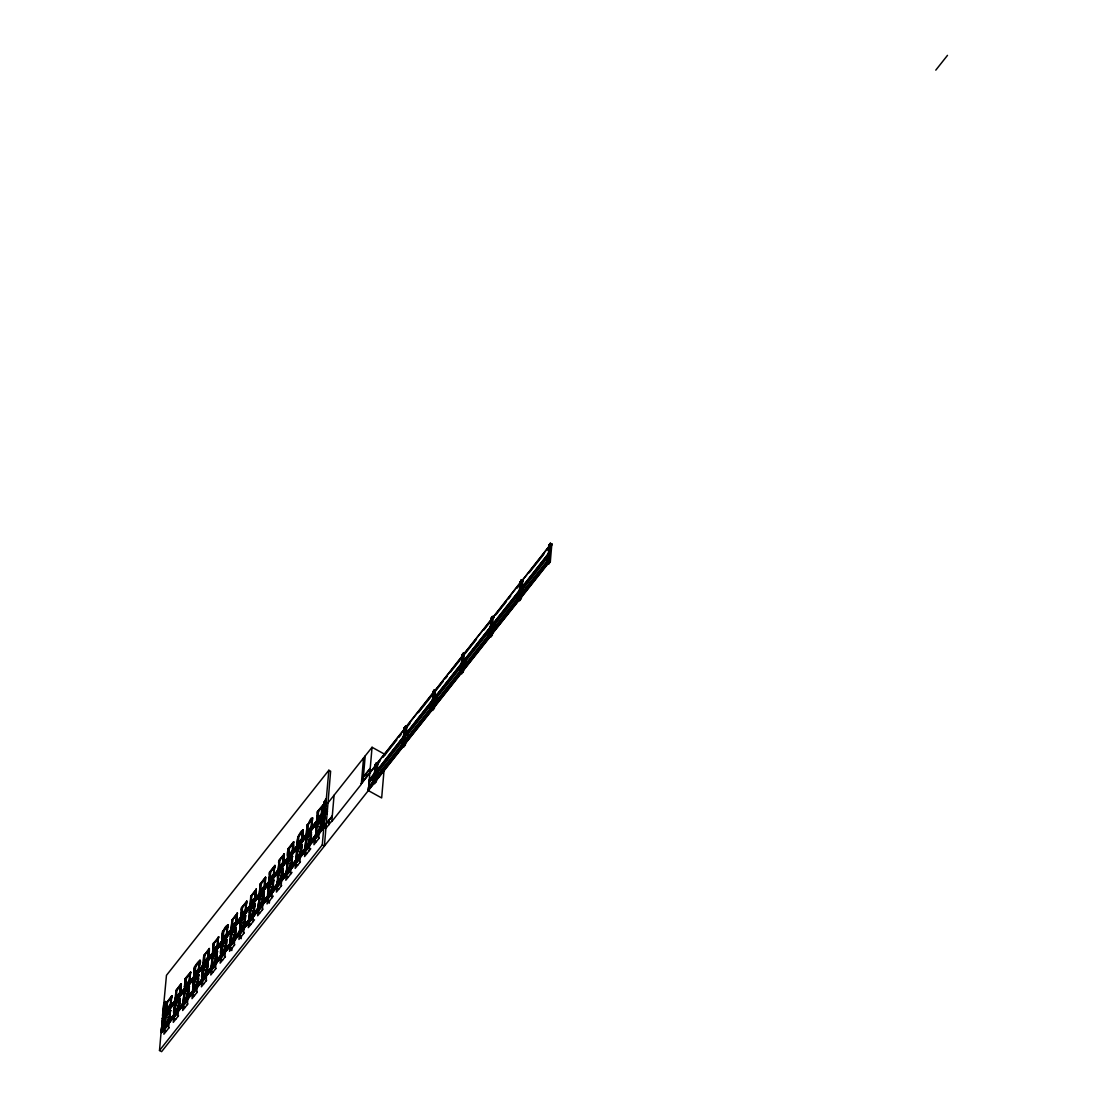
<?xml version="1.0" encoding="UTF-8"?>
<svg xmlns="http://www.w3.org/2000/svg" width="1107" height="1107" viewBox="0 0 1107 1107"><rect width="100%" height="100%" fill="white"/><g stroke="black" fill="none" stroke-linecap="round" stroke-linejoin="round"><path stroke-width="1.5" d="M325.181 812.649L162.508 1018.315L161.484 1030.188L323.756 824.77L326.136 825.822M327.312 811.611L325.167 810.116L162.604 1016.24L325.693 810.407M374.028 783.396L161.608 1051.65L159.505 1050.488L161.027 1032.762L324.143 827.15L312.174 842.455M331.865 820.827L325.901 828.354L326.247 825.836L323.936 824.563L161.442 1030.728M325.845 826.971L324.06 825.988L161.428 1030.908L324.088 824.687M327.16 811.639L327.077 812.524L325.292 811.542L162.66 1016.461L325.32 810.255M163.725 1007.204L165.344 1004.686L165.621 1001.503L163.739 1003.869L162.466 1015.603M161.235 1032.499C159.325 1031.212 164.985 1017.208 163.559 1025.525L161.94 1028.029M162.037 1026.964C165.068 1021.18 163.864 1029.067 161.857 1029.095M162.12 1025.898L164.279 1020.35L162.134 1022.564L163.006 1012.379L164.888 1010.013L164.874 1013.348L164.708 1012.144L163.089 1014.649M162.314 1023.781L164.459 1018.219L162.577 1020.585M162.494 1021.65L164.099 1019.132L164.376 1015.949L162.674 1019.519M163.186 1013.583L165.33 1008.02L163.199 1010.248L166.465 975.309L328.834 770.251L330.619 771.233L326.095 825.877M163.366 1011.466L165.51 1005.903L163.642 1008.269M163.545 1009.335L165.69 1003.772L163.822 1006.138M163.905 1005.073L165.621 1001.503M164.334 1025.483L169.689 1018.717L170.353 1010.359M164.874 1019.104L165.123 1016.959M171.281 1003.357L165.829 1011.189L166.631 1002.665L171.917 995.913L166.631 1002.665M166.119 1004.658L166.368 1002.513M168.582 1028.278L168.942 1024.03L164.251 1029.953L163.891 1034.201L169.177 1027.559M165.386 1017.112L170.686 1010.359L165.33 1017.125L164.694 1024.57M165.829 1011.189L165.995 1009.626M164.957 1024.224L164.957 1018.952M165.925 1010.124L166.728 1004.312M166.258 1016.627L165.69 1023.366L169.039 1019.146L169.606 1012.407L166.258 1016.627L168.195 1017.707L167.904 1021.069M169.717 1017.817L169.966 1012.67M170.948 1003.855L171.211 998.223M170.686 1010.359L170.229 1012.822L170.423 1010.207M165.566 1011.037L170.935 1004.27L171.917 995.913M171.474 998.376L171.654 995.76M169.897 1018.883L169.98 1017.956M171.128 1004.436L170.686 1003.703M169.44 1018.149L170.049 1017.803L169.634 1018.731M173.771 1013.569C171.972 1006.65 183.209 988.551 179.126 1006.803L174.034 1013.721L174.117 1012.656M174.311 1007.19L174.56 1005.045M180.455 991.775L175.003 999.123L176.055 990.751L181.091 983.846L175.736 990.613L175.888 992.73M177.964 1016.434L178.324 1012.185L173.633 1018.108L173.273 1022.356L178.545 1015.714M175.266 999.275L175.197 998.002M174.394 1012.324L174.38 1007.038M175.626 997.877L176.151 992.398M175.695 1004.727L175.114 1011.452L178.462 1007.232L179.043 1000.493L175.695 1004.727L177.632 1005.793L177.203 1010.843M178.877 1006.235L179.86 998.293M180.718 991.443L180.109 991.789L181.091 983.846M181.354 983.998L180.358 992.356L175.003 999.123M179.209 1005.737L179.32 1006.969L179.666 1000.908M183.637 1000.7L183.444 1001.835L183.97 993.159M183.181 1001.683L188.536 994.916L189.269 986.406L183.9 993.173L183.25 1001.531M184.772 986.323L185.201 978.713L184.412 987.25L189.767 980.47L190.321 974.575M184.966 980.857L185.146 978.726L190.695 972.264M187.332 1004.589L187.706 1000.341L183.015 1006.263L182.655 1010.511L187.927 1003.869M184.841 985.825L184.675 987.389L189.864 979.903M189.532 986.558L184.163 993.325L183.264 1000.631M185.561 980.511L184.772 985.839M185.104 992.841L184.523 999.579L187.886 995.345L188.453 988.606L185.104 992.841L187.041 993.906L186.751 997.269M188.287 994.349L188.813 988.883M190.127 979.557L189.518 979.903L190.058 974.437M189.269 986.406L189.283 988.703M190.266 974.105L190.501 971.96M188.744 995.082L188.356 994.197M190.529 974.257L190.764 972.112L185.146 978.726M193.351 983.154L193.268 981.356L198.817 974.893M200.118 960.295L194.763 967.061C192.701 980.415 195.759 972.167 194.32 969.04L194.5 966.909C209.998 943.399 189.878 994.709 194.569 966.895M196.714 992.744L197.074 988.496L192.397 994.418L192.023 998.666L197.309 992.024M193.324 981.342L192.798 990.018L193.587 981.494L198.886 974.741L197.835 983.113L192.535 989.866L192.992 988.883M194.029 975.571L193.919 974.354L194.112 975.419M193.088 983.486L193.683 983.141L192.895 988.952M194.458 981.023L193.891 987.748L197.24 983.528L197.821 976.789L194.458 981.023L196.396 982.089L195.967 987.14M198.167 977.052L197.918 982.2M198.374 976.734L198.623 974.589M199.149 967.753L199.855 960.143M198.25 982.186L198.153 983.251M199.329 968.819L199.412 967.892M201.792 978.187C199.993 971.254 211.229 953.169 207.147 971.42L202.055 978.339L202.401 971.655M202.332 971.808L202.581 969.663M209.112 948.464C211.202 955.216 199.606 974.008 204.075 955.369L209.375 948.602L204.075 955.369M203.577 957.361L203.813 955.216M203.287 963.893L203.218 962.606M206.096 980.913L206.456 976.651L201.765 982.573L201.405 986.821L206.677 980.179M203.646 962.481L204.172 957.015M203.716 969.331L203.135 976.07L206.483 971.835L207.064 965.096L203.716 969.331L205.653 970.396L205.224 975.461M207.161 970.507L207.881 962.91M208.476 956.393L208.6 950.941L208.379 956.974L203.024 963.74M206.898 970.853C208.282 972.541 206.096 967.56 207.687 965.525M208.586 957.14L208.739 956.061M208.863 951.093L209.375 948.602M211.963 959.644L211.409 966.508L211.299 965.29M211.686 959.99L211.935 957.846L217.498 951.231L216.502 959.603L211.146 966.369M218.66 936.951C217.982 937.338 221.082 936.868 213.111 943.413L213.457 945.35M211.506 964.972L211.88 957.859M213.001 945.392L212.641 952.075L213.43 943.538L218.729 936.785M215.478 969.068L215.837 964.806L211.146 970.728L210.787 974.99L216.059 968.334M213.07 957.513L212.502 964.252L215.851 960.018L216.419 953.279L213.07 957.513L215.007 958.579L214.716 961.955M217.83 944.575L218.466 936.647M217.235 951.093L216.252 959.036C217.636 960.71 215.45 955.742 217.041 953.708M218.287 938.778L217.747 945.157L212.724 951.909M212.641 952.075L218.093 944.243M220.597 954.428C218.743 947.564 230.131 929.368 225.897 947.675L220.86 954.58L221.414 947.703M221.151 948.049L221.331 945.918L220.957 953.514M228.111 925.009C222.106 925.784 217.595 951.729 227.461 933.367L227.281 932.634M222.382 933.602L222.562 931.471L228.194 924.857L227.682 927.334M222.632 931.457L221.912 939.829L227.198 933.215M224.846 957.223L225.219 952.961L220.528 958.883L220.155 963.145L225.441 956.49M222.106 940.134L222.991 933.256M222.535 945.572L221.954 952.311L225.302 948.09L225.883 941.351L222.535 945.572L224.458 946.651L224.029 951.702M227.544 932.302L226.949 932.648L227.738 926.836M226.686 939.151L226.506 941.282M227.931 924.705L228 926.974M226.492 941.766L225.897 947.675M230.657 936.038L230.104 942.901L229.993 941.683M230.381 936.384L230.63 934.239L236.192 927.624L235.196 935.996L229.841 942.763M236.787 920.623L231.335 928.455L232.124 919.931L237.424 913.178L232.124 919.931M231.861 919.792L231.335 928.455M230.464 936.218L230.256 941.822L230.893 934.377L236.192 927.624M234.227 945.378L234.587 941.116L229.91 947.038L229.536 951.3L234.822 944.645M231.764 933.907L231.197 940.646L234.546 936.411L235.113 929.672L231.764 933.907L233.702 934.972L233.273 940.023M231.806 950.567L232 948.201L229.91 947.038M235.21 935.083L235.929 927.486M237.161 913.04L236.455 920.637M236.123 927.777C235.085 929.368 236.068 937.255 234.947 935.429M237.189 915.323L237.424 913.178M244.785 923.418C243.817 925.231 249.545 904.198 240.067 922.256L239.887 924.387C242.046 922.463 238.586 933.671 239.79 929.783M241.118 909.94L241.368 907.795L246.847 901.347M243.609 933.533L243.969 929.271L239.278 935.194L238.918 939.456L244.19 932.814M239.693 929.368L240.067 922.256M240.648 916.167L241.63 907.948L246.93 901.195L246.681 903.326M241.201 915.06L241.727 909.594M241.271 921.91L240.689 928.648L244.038 924.414L244.619 917.689L241.271 921.91L243.194 922.975L242.765 928.04M241.174 938.722L241.381 936.356L239.278 935.194M246.017 908.972L246.667 901.043M245.422 915.489L245.242 917.62M246.418 903.187L246.128 909.719L240.842 916.471M246.28 908.639L240.579 916.319L240.994 914.908M249.532 912.196L248.978 919.073L249.172 917.938M249.255 912.542L249.504 910.397L255.067 903.782L254.015 912.168L248.715 918.921M255.509 897.874C256.464 884.95 254.568 895.784 255.662 896.795L250.21 904.627L251.012 896.103L256.298 889.35L251.012 896.103M250.749 895.95L250.21 904.627M252.977 921.688L253.351 917.44L248.66 923.349L248.3 927.611L254.513 919.779M255.067 903.782L249.712 910.563L249.13 917.509M250.639 910.065L250.071 916.804L253.42 912.569L253.987 905.844L250.639 910.065L252.576 911.13L252.285 914.507M254.098 911.241L254.347 906.107M254.015 912.168L254.804 903.644M249.947 904.474L255.316 897.708L256.298 889.35M256.035 889.198L255.786 891.827M254.333 912.306L254.43 911.241L253.821 911.587M263.812 894.152L263.286 899.631C267.548 877.837 256.077 905.595 258.249 906.813M258.996 900.254L258.969 898.441M259.412 892.519L260.408 884.161L265.5 877.242L260.145 884.009L259.412 892.519L264.781 885.752M262.359 909.843L262.733 905.595L258.042 911.518L257.668 915.766L262.954 909.124M258.72 900.586C260.214 903.81 257.073 911.905 259.176 898.607L264.531 891.841M259.827 891.592L259.495 892.367M260.034 891.273L260.145 884.009M260.103 898.109L259.536 904.848L262.885 900.628L263.452 893.889L260.103 898.109L262.041 899.188L261.612 904.239M264.864 885.171L265.5 877.242M264.269 891.688L264.02 894.318M265.763 877.394L265.043 885.904L259.675 892.671M264.974 885.918L265.127 884.839M267.686 894.069L267.797 895.3L268.323 886.624L273.816 880.176M268.351 888.907L268.268 886.638L267.603 894.996M274.218 873.354L269.043 880.854L269.568 872.178M269.319 874.322L269.499 872.191L274.868 865.425L274.882 867.708M271.741 897.998L272.101 893.75L267.41 899.673L267.05 903.921L273.263 896.089M269.043 880.854L269.928 873.977M269.458 879.442L268.849 880.549M269.402 879.456L269.831 872.33L275.131 865.577M267.631 894.082L268.157 888.617M269.471 886.292L268.89 893.031L272.239 888.81L272.82 882.071L269.471 886.292L271.395 887.371L270.966 892.422M269.319 903.187L269.513 900.835L267.41 899.673M272.917 887.482L273.623 879.871M274.494 873.022L273.886 873.368L274.868 865.425M268.268 886.638L273.886 880.023C272.931 882.916 273.803 889.613 272.64 887.814M268.78 880.702L274.135 873.935L274.356 867.902M277.566 874.959L277.331 877.104C279.462 874.904 276.086 887.067 277.193 882.071M278.563 862.657L278.812 860.513L284.291 854.064M277.829 875.097L283.129 868.345L277.774 875.111L277.234 882.5M278.092 868.884L283.378 862.27L284.361 853.898L279.006 860.665L278.438 867.625M281.123 886.154L281.482 881.905L276.792 887.828L276.432 892.076L281.704 885.434M278.369 868.123L279.172 862.298M278.701 874.627L278.134 881.366L281.482 877.131L282.064 870.393L278.701 874.627L280.638 875.692L280.209 880.743M283.461 861.689L284.029 853.912M276.778 883.483L282.133 876.716L282.866 868.206M282.34 876.869L283.06 868.497M284.098 853.76L283.862 855.905M281.953 875.983L283.129 868.345M278.272 869.175L283.724 861.343M286.879 864.982L286.519 871.666L287.308 863.142L292.608 856.389L286.976 863.003L286.796 865.134M293.397 844.406C296.482 847.229 283.461 867.597 288.277 848.543M288.041 850.688L288.221 848.557L293.576 841.79L293.604 844.074M286.409 870.434L286.588 871.5M287.045 862.99L286.671 870.586M290.491 874.309L290.864 870.06L286.173 875.983L285.814 880.231L292.027 872.399M287.751 857.219L288.636 850.342M293.839 841.943L288.484 848.709L287.82 857.053M288.18 862.657L287.599 869.396L290.961 865.176L291.528 858.437L288.18 862.657L290.117 863.737L289.826 867.099M291.625 863.834L291.888 858.7M292.94 849.719L293.134 844.254M291.362 864.18C292.552 865.951 291.473 858.977 292.345 856.237M293.341 843.935L293.576 841.79M292.608 856.389L292.096 858.382M293.051 850.467L293.203 849.387M295.873 858.478L295.721 859.544L301.353 852.93L301.104 851.878M302.003 844.572L296.455 851.034L296.538 852.833M296.967 845.098C295.168 838.11 306.487 820.079 302.266 838.345L296.967 845.098L302.612 837.57M297.755 836.574L297.589 843.852M299.872 862.478L300.232 858.216L295.555 864.138L295.182 868.4L300.467 861.744M296.081 858.146L296.455 851.034M297.23 845.25L297.382 844.171M296.884 852.819L295.804 859.392M297.658 850.702L297.077 857.427L300.426 853.206L301.007 846.468L297.658 850.702L299.596 851.767L299.153 856.818M300.841 852.21L301.741 844.433M302.349 837.432L303.249 830.125M301.81 844.267L301.284 852.943L302.073 844.42L296.718 851.186M302.806 832.45L302.266 838.345M303.069 832.118L303.055 829.821M305.2 847.588C303.346 840.711 314.734 822.515 310.5 840.836L305.463 847.727L306.016 841.348M305.753 841.195L305.933 839.078L305.532 847.575M311.883 825.794L312.008 826.528C298.987 849.387 312.285 808.082 312.285 820.481M307.068 831.883L307.165 824.632L306.777 833.128M309.254 850.633L309.614 846.371L304.923 852.293L304.563 856.555L310.776 848.723M306.708 833.28L306.805 831.731M307.137 838.732L306.556 845.471L309.905 841.237L310.486 834.498L307.137 838.732L309.061 839.798L308.632 844.849M311.109 834.429L310.5 840.836M312.16 825.448L311.551 825.794L312.34 819.983M311.288 832.312L311.039 834.927M312.534 817.865L312.603 820.135M318.636 838.788L318.996 834.526L314.305 840.448L313.945 844.71L319.217 838.054M315.841 833.737L316.187 826.196L321.473 819.443L316.381 826.348L315.647 834.858L315.813 833.308M316.699 820.121L317.778 813.534M317.322 825.864L316.74 832.602L320.089 828.368L320.67 821.629L317.322 825.864L319.259 826.929L318.968 830.305M322.068 812.925L322.538 807.128M315.384 834.72L320.753 827.953L321.736 819.581M321.473 819.443L321.556 821.712M322.718 804.997L322.801 807.266L322.981 805.135L317.363 811.763L322.912 805.301M322.345 812.593L316.893 820.412M322.082 826.265C322.026 829.517 322.331 823.234 324.226 824.037M322.704 825.006L322.621 826.071L322.275 824.134L324.406 821.906M322.455 822.003L322.621 823.207L322.455 822.003L324.586 819.775M323.078 820.744L322.981 821.809L322.635 819.872L324.78 817.658M322.801 821.09L322.815 817.755L324.96 815.527M322.912 816.689L325.043 814.461M325.458 809.591L323.327 811.818L323.493 813.022L323.95 810.559M324.033 809.494C324.143 805.716 323.631 813.341 323.507 809.687L325.652 807.46M324.13 808.428L323.687 807.557L325.832 805.329M324.406 805.232C324.503 801.468 323.991 809.092 323.881 805.426L326.012 803.212M324.489 804.166L324.06 803.308L326.191 801.081M324.143 802.243L326.108 798.811L324.143 802.243L326.288 800.015M322.441 825.338L322.898 822.875M322.995 818.959L323.175 816.343L323.355 817.561M324.226 804.512L324.42 801.897L324.586 803.115M323.161 819.678L323.258 818.613M322.289 844.918L323.811 827.192L325.901 828.354L324.393 846.08L322.289 844.918L159.505 1050.488M162.66 1016.461L324.988 810.767L327.451 811.749L325.14 810.255M325.112 810.504L326.108 798.811M323.922 827.621L324.06 825.988M328.834 770.251L324.019 825.393L326.012 826.763M328.654 824.881L329.056 820.232M328.793 824.715L329.18 820.066M334.065 795.227L331.809 821.532L361.283 784.309L363.539 758.004M363.013 781.487L365.213 755.887M366.168 777.432L366.68 772.88L369.766 768.991M369.392 773.378L369.835 768.853M384.101 769.628L381.666 797.953L368.119 790.467L368.34 787.866L374.249 780.795L374.747 774.983L372.741 777.515L373.363 777.861L372.755 777.239L369.074 781.888L369.323 786.703M369.101 780.269L374.816 772.797M369.683 772.88L370.485 773.198M368.327 790.592L372.049 747.267L385.388 754.642M372.243 783.189L374.415 778.885M372.741 777.515L372.893 775.744M373.004 777.183L373.004 782.054L368.686 786.357M373.363 777.861L369.71 782.234M373.294 781.431L373.626 777.529M376.172 764.356L374.72 765.062L375.093 765.712L376.394 762.944L378.276 763.982M376.906 774.9L376.325 781.625L374.65 783.742L373.391 783.05L373.613 780.449L375.425 778.276M373.806 780.407L375.121 765.435L376.795 763.318L375.273 781.044L373.599 783.161M375.37 765.684L361.339 783.604M375.052 771.441L375.536 765.767L361.339 783.701M375.716 778.567L375.481 781.168L402.837 746.616L403.28 744.125L375.716 778.567L403.266 743.973M375.923 778.678L377.058 763.456L404.567 729.112L403.751 728.392L405.619 727.936M377.57 767.082L377.847 763.899L379.95 761.242M377.819 774.568L378.165 770.666L378.456 774.914M377.944 775.993L378.096 774.222L376.089 776.768M376.422 772.866L378.58 768.549L379.217 768.895L391.878 752.898M378.788 771.012L402.422 740.915M401.274 746.519L403.446 742.216L403.28 744.125M402.395 741.206L401.924 739.075M402.035 740.514L402.035 745.385L401.412 745.039L378.068 774.513M402.422 746.381L402.644 743.779L404.456 741.607L404.097 744.264L402.422 746.381L403.681 747.087L405.356 744.969L405.646 741.593M403.405 736.183L405.107 733.789M403.834 736.418L376.56 771.081L403.847 736.127M404.401 729.015L376.422 764.231M403.93 736.542L404.567 729.112M405.895 727.59L405.425 726.275L403.737 728.531L405.799 726.939L405.425 726.275L406.366 726.801M432.048 710.127L404.47 744.554L404.692 741.953L432.228 707.359M406.048 726.856L404.692 744.665M406.311 733.374L406.85 727.52M406.933 739.393L407.085 737.622L407.694 738.244L407.058 737.899L430.402 708.425L431.024 708.771L430.415 708.148L432.422 705.602M405.411 736.252L407.57 731.948M407.777 734.398L407.155 734.052L407.445 738.3L408.068 733.775L431.412 704.315L430.775 703.955L407.445 733.429L408.068 733.775M430.263 709.905L430.415 708.148M431.384 704.592L430.9 702.475M431.024 703.9L431.315 708.162M434.608 691.322L432.726 691.93L434.788 690.325L434.414 689.675L435.867 690.63L443.215 681.345M434.636 704.993L434.345 708.355L432.671 710.473L431.412 709.781L431.633 707.179L433.501 705.021M432.394 699.569L434.207 697.23L432.491 699.707M433.432 693.909L432.768 701.7L430.748 704.246M433.39 692.415L432.726 691.93L434.414 689.675L434.456 690.754M431.412 709.781L433.086 707.664L433.307 705.062M461.259 670.773L433.681 705.339L433.46 707.94L460.816 673.402L461.038 670.8M434.442 697.742L461.937 662.968L434.539 697.867M445 692.456L433.902 705.325L433.667 708.065L461.024 673.513M463.183 654.486L461.716 655.178L462.546 655.884L435.189 690.436L434.055 703.54L436.075 701.008L436.545 703.125M435.591 693.812L435.217 698.171M435.923 702.779L436.075 701.008M434.401 699.652L436.559 695.334M436.767 697.797L436.13 697.452L436.435 701.7L437.057 697.175L460.401 667.701M459.253 673.305L461.411 669.002M459.889 665.861L459.737 667.632L461.757 665.099M459.682 671.202L460.014 667.3M463.625 668.379L463.335 671.741L461.661 673.859L460.401 673.167L460.623 670.565L462.491 668.407M462.38 655.801L434.65 691.086M461.522 667.701L462.173 660.132M463.446 654.14L463.39 653.061L464.345 653.587M460.401 673.167L462.076 671.05L462.297 668.448M462.837 668.683L462.657 671.451L490.014 636.899M464.054 663.328L464.414 658.707M464.912 666.179L465.065 664.394L465.687 664.754M463.39 663.038L465.549 658.72M465.424 665.086L466.047 660.561L489.391 631.087L488.754 630.741L465.424 660.215L466.047 660.561M488.242 636.691L488.395 634.92L491.038 632.734M488.657 634.588L489.003 630.686L489.626 631.032L488.727 631.032L488.879 629.246M489.405 633.633L489.626 631.032M493.805 617.457L492.38 616.447L491.093 619.228L490.705 618.564L492.172 617.872M493.196 624.943L492.324 635.141L490.65 637.258L489.391 636.553L489.612 633.951L491.48 631.806M490.373 626.354L492.075 623.961M490.788 626.59L490.249 634.159M491.383 619.09L491.287 622.106M489.391 636.553L491.065 634.436L491.287 631.834M519.003 600.298L491.439 634.726L491.66 632.125L519.238 597.559L521.314 598.527L519.64 600.644L518.38 599.952L518.602 597.351L520.47 595.192M493.016 617.028L491.66 632.125M493.902 629.565L494.04 627.794L494.677 628.139M492.366 626.424L494.538 622.12M494.746 624.569L494.414 628.472L494.109 624.223L494.746 624.569L518.353 594.763L517.868 592.646M517.232 600.077L517.384 598.32L520.027 596.133M517.993 594.072L518.284 598.333L518.616 594.431L517.744 594.127L494.4 623.601L495.037 623.947M521.425 580.926L521.369 579.847L520.082 582.614L521.369 579.847L523.265 580.884M519.875 590.1L492.56 624.293M520.152 586.918L520.373 582.476L492.629 617.858M519.64 600.644L519.875 597.905M520.276 595.234L520.055 597.835L518.38 599.952M520.65 595.511L520.428 598.112L547.785 563.574L548.214 561.083L520.65 595.511L548.2 560.931M521.411 587.914L548.795 553.085L549.501 546.055L548.685 545.35L551.798 544.478M521.992 580.525L520.857 595.635M521.314 598.527L521.895 591.802M522.518 584.039L522.795 580.857M522.767 591.525L523.099 587.623L523.403 591.871M522.878 592.951L523.03 591.18L523.639 591.816L523.016 591.47L546.346 561.996L546.983 562.342L546.969 557.471L547.605 557.817M521.355 589.823L523.528 585.506M523.736 587.969L547.356 557.873L546.733 557.527L523.39 587.001L524.026 587.347M546.221 563.477L548.38 559.173L547.993 563.684L520.636 598.237M547.356 557.873L546.858 556.032M551.826 544.187L550.304 561.913L548.629 564.03L547.37 563.338L547.591 560.737L549.432 558.565M549.349 545.972L521.618 581.258M548.629 564.03L548.864 561.291M547.37 563.338L549.044 561.221L549.266 558.62M325.375 810.739L327.451 811.777M326.053 826.555L323.867 824.95L325.14 813.396M326.164 826.348L323.728 825.13M165.884 1001.641L163.739 1003.869M165.69 1003.772L165.524 1003.053M297.963 836.74L303.318 829.973M307.428 824.77L312.797 818.004M323.964 804.36L326.108 802.146M165.51 1005.903L165.33 1005.17M323.784 806.491L325.915 804.277M165.33 1008.02L165.151 1007.301M323.604 808.622L325.735 806.394M327.893 803.018L372.049 747.267M165.151 1010.151L164.971 1009.432M323.424 810.753L325.292 808.387L327.34 809.508M193.767 975.419L199.135 968.653M231.072 928.316L236.441 921.55L237.355 913.33M287.488 857.067L292.843 850.301M306.445 833.142L311.8 826.376M164.971 1012.282L164.791 1011.563M162.272 1018.315L325.043 812.746L327.146 813.908M164.459 1018.219L164.279 1017.485M174.754 1005.211L180.123 998.445M202.775 969.815L208.144 963.048M212.143 957.998L217.498 951.231M221.594 946.07L226.949 939.303M240.33 922.408L245.685 915.627M306.196 839.217L311.551 832.45M322.732 818.806L324.863 816.592M179.611 1000.922L180.04 998.597M207.632 965.539L208.061 963.215M216.986 953.722L217.429 951.397M254.555 906.273L254.735 903.796M164.279 1020.35L164.099 1019.616M322.538 820.937L324.683 818.71M164.099 1022.467L163.919 1021.747M168.195 1017.707L169.869 1015.589M177.632 1005.793L180.137 1002.624M187.041 993.906L188.716 991.789M196.396 982.089L198.914 978.92M205.653 970.396L207.327 968.293M215.007 958.579L216.681 956.476M224.458 946.651L226.132 944.534M233.702 934.972L235.376 932.855M243.194 922.975L244.868 920.872M252.576 911.13L254.25 909.027M262.041 899.188L263.715 897.071M271.395 887.371L273.069 885.254M280.638 875.692L283.157 872.524M290.117 863.737L291.791 861.62M299.596 851.767L301.27 849.65M309.061 839.798L310.735 837.681M322.358 823.068L324.503 820.841M163.905 1024.598L163.739 1023.878M322.179 825.199L324.06 822.833L326.108 823.954L332.266 816.177M282.216 876.135L282.077 876.73M239.333 930.766L244.689 923.999M258.18 906.965L263.535 900.199M267.534 895.148L272.889 888.381M286.256 871.513L291.611 864.747M161.428 1030.908L324.462 824.853M326.122 823.677L332.294 815.887M370.236 768.341L363.4 776.962L366.542 773.06M221.455 956.822L161.373 1032.402M223.6 954.123L284.568 877.131M286.699 874.433L324.143 827.15M161.539 1032.679L188.259 998.957M190.39 996.258L217.097 962.523M219.228 959.824L247.013 924.746M249.144 922.048L305.767 850.55M307.898 847.851L310.029 845.153M463.39 653.061L461.716 655.316L463.39 653.199L464.068 653.587L463.044 666.94L465.065 664.394M490.692 618.702L492.38 616.447L492.435 617.526M433.404 692.304L405.453 727.576M463.639 654.472L492.352 618.204M550.608 544.644L551.314 543.758M406.2 727.05L433.557 692.498M491.536 619.283L464.013 653.739M493.155 617.222L520.511 582.669M522.144 580.608L549.501 546.055M383.105 757.257L396.79 739.974M398.894 737.317L400.997 734.661M410.033 723.258L406.878 727.23L405.411 726.427M418.432 712.645L431.038 696.718M445.318 678.688L447.422 676.031M450.577 672.046L460.028 660.118M464.857 654.016L476.411 639.417M483.759 630.132L492.172 619.519L490.705 618.564M495.95 614.759L506.452 601.488M508.556 598.832L510.645 596.175M516.955 588.218L521.162 582.919L519.681 582.102L521.162 581.258M529.132 572.831L543.841 554.261M546.996 550.29L550.151 546.305M522.767 581.133L521.355 579.985M550.566 546.54L552.255 544.284M374.47 772.977L376.048 770.735M403.502 736.307L405.079 734.066M461.481 663.093L463.183 660.616L461.508 662.733M490.47 626.479L492.048 624.237M521.037 587.623L519.46 589.879L521.065 587.347M548.449 553.265L550.151 550.788L548.477 552.905M369.198 780.393L374.927 772.852M405.549 734.467L432.948 699.582L405.591 734.121M463.529 661.253L490.927 626.354L463.57 660.907M492.504 624.639L519.916 589.754M521.494 588.038L548.892 553.14M413.478 725.625L415.595 722.954M417.699 720.283L427.205 708.286M430.374 704.287L433.543 700.288M442.468 689.011L444.585 686.34M446.688 683.683L458.312 669.002M467.237 657.738L469.34 655.067M476.743 645.741L478.847 643.07M480.964 640.399L483.067 637.729M485.184 635.072L489.405 629.731M497.278 619.795L502.55 613.126M509.953 603.785L512.057 601.129M514.174 598.458L517.343 594.459M527.319 581.853L536.826 569.856M544.215 560.516L546.332 557.845M459.765 667.355L436.435 696.829L437.057 697.175M401.772 740.86L403.778 738.314M488.727 631.032L490.733 628.485M517.716 594.417L519.723 591.885L518.796 600.174L491.439 634.726M546.706 557.803L548.712 555.271M405.079 740.154L407.085 737.622M492.034 630.326L494.04 627.794M521.023 593.712L523.03 591.18M465.037 664.684L488.367 635.21L489.003 635.556M494.026 628.07L517.356 598.596M935.789 70.142L947.495 55.35M490.027 634.186L462.878 668.849M373.294 781.999L368.562 787.838M461.259 670.911L433.681 705.339M463.944 667.521L490.235 634.297M491.868 632.249L518.173 599.025M371.094 785.79L372.99 783.396M388.073 764.342L390.19 761.671M392.307 759.015L403.917 744.333M411.79 734.398L404.927 741.925M422.348 721.072L424.451 718.401M426.569 715.731L430.789 710.39M455.558 679.117L457.675 676.46M468.704 662.526L478.21 650.515M497.693 625.912L499.81 623.241M501.914 620.57L511.42 608.573M531.969 582.628L544.63 566.632M373.391 783.05L375.065 780.933L376.325 781.625M431.619 709.891L433.294 707.774L434.816 690.048L433.141 692.166L431.827 710.002L404.47 744.554M462.283 671.16L460.609 673.277L462.131 655.552L463.805 653.434L462.449 671.34L489.806 636.788M518.588 600.063L520.262 597.946L521.784 580.22L520.11 582.337L518.796 597.31M368.119 790.467L373.806 783.286M375.702 781.279L403.059 746.727M327.063 813.853L325.181 812.953L162.508 1018.315M520.871 595.497L523.514 593.297M494.525 629.911L491.826 632.069M375.937 778.539L378.566 776.353M374.18 780.615L374.886 781.002M552.241 544.423L550.359 543.233L548.671 545.488L550.746 543.897L550.359 543.233L550.829 544.547M548.685 545.35L549.625 545.876M549.044 561.221L550.304 561.913M519.695 581.964L520.65 582.476M492.366 616.599L494.262 617.637M491.065 634.436L492.324 635.141M461.716 655.178L462.671 655.704M465.756 661.183L465.12 660.837L464.788 664.74L465.66 665.03M462.076 671.05L463.335 671.741M460.014 672.17L459.377 671.824L436.047 701.298L436.67 701.644M435.826 690.685L435.189 690.436M432.74 691.792L433.681 692.304M433.086 707.664L434.345 708.355M432.048 707.401L404.692 741.953M403.751 728.392L404.692 728.918M402.657 740.86L401.786 740.569L378.456 770.043L379.078 770.389M404.097 744.264L405.356 744.969M376.38 763.083L377.847 763.899M376.864 764.259L376.394 762.944L374.706 765.2L376.172 766.016M374.72 765.062L375.66 765.574M376.076 770.444L374.512 772.617M324.309 806.297L323.687 807.557M322.206 807.473L322.192 813.659L316.63 820.273L317.418 811.749L317.515 813.88M325.209 811.182L327.257 812.317M321.293 822.044L320.684 827.967M312.022 820.342L312.063 826.514M314.305 840.448L316.408 841.611M304.923 852.293L307.026 853.455M283.6 856.237L283.641 862.408M295.555 864.138L297.645 865.3M286.173 875.983L288.277 877.145M276.792 887.828L278.895 888.99M255.966 889.35L256.118 891.467M258.042 911.518L260.145 912.666M245.242 918.104L244.522 923.28M236.649 915.517L236.704 921.688M248.66 923.349L250.763 924.511M231.889 921.591L231.432 927.389M227.419 927.182L227.461 933.367M218.287 939.262L218.01 945.295M221.013 953.501L220.93 954.414M209.306 948.768L209.195 950.733M220.528 958.883L222.632 960.046M211.146 970.728L213.25 971.891M201.765 982.573L203.868 983.736M181.285 984.151L181.174 986.129M184.509 986.185L184.482 987.084M180.911 986.462L180.621 992.509M192.397 994.418L194.486 995.58M171.585 995.913L171.419 997.905M183.015 1006.263L185.118 1007.425M173.633 1018.108L175.736 1019.27M163.545 1026.009L163.462 1027.061M164.251 1029.953L166.354 1031.101M167.503 1002.181L166.922 1008.92L170.27 1004.699L170.852 997.961L167.503 1002.181M176.94 990.281L176.359 997.006L179.708 992.785L180.289 986.046L176.94 990.281M186.35 978.394L185.768 985.133L189.117 980.899L189.698 974.16L186.35 978.394M195.704 966.577L195.123 973.316L198.471 969.082L199.052 962.343L195.704 966.577M204.961 954.884L204.38 961.623L207.729 957.389L208.31 950.664L204.961 954.884M214.315 943.067L213.734 949.806L217.083 945.572L217.664 938.833L214.315 943.067M223.766 931.125L223.185 937.864L226.534 933.644L227.115 926.905L223.766 931.125M233.01 919.46L232.428 926.199L235.777 921.965L236.358 915.226L233.01 919.46M242.502 907.463L241.921 914.202L245.27 909.982L245.851 903.243L242.502 907.463M251.884 895.618L251.303 902.357L254.652 898.137L255.233 891.398L251.884 895.618M261.349 883.677L260.768 890.402L264.116 886.181L264.698 879.442L261.349 883.677M270.703 871.846L270.122 878.584L273.471 874.364L274.052 867.625L270.703 871.846M279.946 860.181L279.365 866.919L282.714 862.685L283.295 855.946L279.946 860.181M289.425 848.211L288.844 854.95L292.193 850.729L292.774 843.991L289.425 848.211M298.89 836.255L298.323 842.994L301.671 838.76L302.239 832.021L298.89 836.255M308.369 824.286L307.788 831.025L311.136 826.791L311.717 820.052L308.369 824.286M318.553 811.417L317.986 818.156L321.334 813.922L321.902 807.183L318.553 811.417M404.152 728.766L402.63 746.505L404.304 744.388L405.826 726.649L404.152 728.766M491.121 618.938L489.598 636.677L491.273 634.56L492.795 616.82L491.121 618.938M549.1 545.723L547.578 563.449L549.252 561.332L550.774 543.606L549.1 545.723"/></g></svg>
